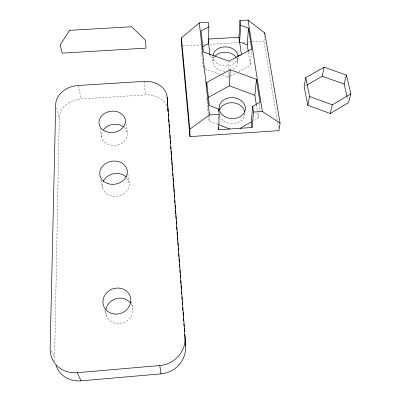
<?xml version="1.0" encoding="UTF-8"?>
<svg xmlns="http://www.w3.org/2000/svg" width="401" height="401" viewBox="0 0 401 401"><rect width="100%" height="100%" fill="white"/><g stroke="black" fill="none" stroke-linecap="round" stroke-linejoin="round"><path stroke-width="0.3" stroke-dasharray="2 1.5" d="M203.327 65.819L203.317 68.245L201.056 47.529M218.069 124.516L209.086 121.077L209.157 116.089M54.882 361.261A27.143 24.687 -34.8 0 1 54.626 357.221L59.288 117.593L56.686 107.964M212.911 61.213L213.006 56.356M218.264 118.305L218.365 115.197M222.465 75.283L228.269 77.418L228.535 71.799M228.65 69.303L229.031 61.188M237.708 62.14L237.983 57.769M244.876 114.541L244.971 113.398M238.505 71.824L250.354 65.348L251.728 48.972M277.191 120.135L263.938 41.118L264.475 35.905M253.758 120.45L258.319 117.824L259.998 102.205M305.201 85.989L306.264 85.378M228.269 77.418L229.883 76.536M230.425 76.24L236.349 73.002M59.288 117.593A21.99 17.378 -10.1 0 1 81.203 98.952L145.458 94.872A21.669 17.343 -4.7 0 1 166.811 105.849M182.936 45.94L201.006 44.862M203.497 44.717L204.746 44.641M209.728 44.346L239.016 42.601M243.377 42.341L247.738 42.08M248.359 42.045L249.607 41.97M252.099 41.819L263.938 41.118M213.056 57.127L210.239 57.298L209.959 54.912M205.061 68.887L219.568 74.215M51.263 350.659L54.626 357.221M104.846 310.184L106.335 315.321M347.216 97.253L347.913 100.255M78.225 85.483L81.203 98.952M100.922 179.914L102.636 187.823M131.363 301.547L132.556 307.356M99.934 128.054L101.789 137.468M277.602 122.601L278.535 128.16M127.844 174.255L129.192 182.821M248.329 52.03L250.354 65.348M256.374 105.022L257.206 110.506M257.577 112.947L258.319 117.824M125.914 123.618L127.267 132.901M206.605 98.365L208.415 114.942M208.48 115.553L209.086 121.077M144.079 81.378L145.458 94.872M236.841 58.436A12.406 9.544 2.2 0 1 233.136 69.283M224.956 71.293A12.406 9.544 2.2 0 1 214.405 57.032M244.946 113.568A12.982 10.451 3.1 0 1 234.886 123.418A12.982 10.451 3.1 0 1 220.385 117.668M237.963 57.694A12.521 9.584 2.2 0 1 224.786 66.015A12.521 9.584 2.2 0 1 213.006 56.165M131.358 304.324A13.719 12.576 -22.2 0 1 122.034 323.171A13.719 12.576 -22.2 0 1 105.784 310.705M126.866 177.788A13.519 11.393 -10.2 0 1 118.145 196.059A13.519 11.393 -10.2 0 1 102.841 182.575M124.235 127.453A12.957 10.491 -8.1 0 1 124.089 141.332A12.957 10.491 -8.1 0 1 107.207 143.864A12.957 10.491 -8.1 0 1 102.897 130.651"/><path stroke-width="0.6" d="M206.715 86.105L206.751 82.426L230.164 69.714L256.44 79.303L259.998 102.205L252.7 106.355L251.226 121.909L252.039 127.513L218.68 129.749L218.41 127.423M241.482 54.792L238.936 37.248L239.958 20.516L248.054 20.05L264.775 33.007L280.073 123.147L278.951 130.631L189.984 136.616L181.693 46.015L181.422 37.915L199.327 22.862L208.294 22.341L208.831 26.887L208.64 43.559L202.68 46.676M218.5 110.851L218.56 108.987L209.307 105.488L206.751 82.426M218.68 129.749L219.187 114.3L218.56 108.987M208.229 97.468L229.367 85.824L230.164 69.714M239.958 20.516L240.685 25.393L239.633 42.065L247.227 44.767L248.239 51.428M247.227 44.767L248.49 28.13L240.685 25.393M256.284 104.41L254.896 95.268L256.44 79.303M252.039 127.513L253.547 112.049L252.7 106.355M264.655 34.165L264.775 33.007M305.783 77.654L304.138 86.601L307.813 105.308L330.229 113.538L348.469 102.656L350.855 93.849L346.424 75.097L324.138 67.198L305.783 77.654L309.547 96.516L307.813 105.308M306.795 85.077L322.224 76.225L324.138 67.198M330.229 113.538L332.339 104.821L350.855 93.849M347.076 96.651L344.148 84.055L346.424 75.097M189.984 136.616L189.813 129.167L209.462 114.942L219.187 114.3M240.119 128.315L251.226 121.909M208.831 26.887L201.041 30.897L203.367 51.884L229.031 61.188L251.728 48.972L248.49 28.13M77.293 372.684L159.773 365.542A27.012 25.639 -20.9 0 0 185.067 337.086L167.157 97.242A22.21 17.574 -4.5 0 0 144.079 81.378L78.225 85.483A22.546 17.609 -9.8 0 0 55.709 104.355L50.145 348.474A27.945 25.298 -33.3 0 0 77.293 372.684L81.027 380.845L161.027 373.857A26.235 25.032 -23.3 0 0 185.553 346.068L185.067 337.086M253.547 112.049L262.324 111.473L280.073 123.147M237.963 55.619L240.369 55.473M208.114 39.067L238.936 37.248M322.224 76.225L344.148 84.055M309.547 96.516L332.339 104.821M229.367 85.824L254.896 95.268M218.625 124.731L229.788 129.002M248.054 20.05L262.324 111.473M159.773 365.542L161.027 373.857M208.309 40.752L209.959 54.912M199.327 22.862L209.462 114.942M181.422 37.915L189.813 129.167M167.803 107.508L168.084 111.779M168.225 113.653L168.46 116.776M168.6 118.651L168.876 122.4M169.016 124.275L169.297 128.024M169.438 129.894L169.668 133.022M169.808 134.896L170.089 138.646M170.23 140.515L170.46 143.643M170.646 146.139L170.881 149.262M171.021 151.137L171.302 154.886M171.438 156.761L171.718 160.51M171.813 161.758L172.089 165.508M172.23 167.382L172.465 170.505M172.651 173.006L172.881 176.129M173.021 178.004L173.302 181.753M173.443 183.628L173.723 187.377M173.813 188.625L174.094 192.375M174.234 194.249L174.465 197.372M174.656 199.873L174.886 202.996M175.026 204.871L175.307 208.62M175.443 210.495L175.678 213.618M175.818 215.492L176.099 219.242M176.234 221.111L176.47 224.239M176.656 226.735L176.891 229.858M177.026 231.733L177.307 235.482M177.448 237.357L177.678 240.48M177.818 242.354L178.099 246.104M178.239 247.978L178.47 251.101M178.661 253.602L178.891 256.725M179.031 258.6L179.312 262.349M179.453 264.224L179.683 267.347M179.869 269.848L180.104 272.971M180.244 274.845L180.475 277.968M180.661 280.469L180.896 283.592M181.031 285.467L181.312 289.216M181.452 291.091L181.688 294.214M181.874 296.71L182.104 299.838M182.244 301.707L182.48 304.835M182.666 307.331L182.896 310.454M183.036 312.329L183.317 316.078M183.457 317.953L183.688 321.076M183.874 323.577L184.109 326.7M184.249 328.574L184.48 331.697M184.666 334.198L184.901 337.321M185.041 339.196L185.553 346.068M167.157 97.242L167.728 106.3M215.036 56.245A12.406 9.544 2.2 0 1 236.314 57.538M219.593 109.804A12.982 10.451 3.1 0 1 232.786 102.756A12.982 10.451 3.1 0 1 244.74 111.548M213.036 55.604A12.521 9.584 2.2 0 1 226.019 46.887A12.521 9.584 2.2 0 1 238.034 56.767M167.788 108.987A21.669 17.343 -4.7 0 1 167.994 110.531M81.027 380.845A27.143 24.687 -34.8 0 1 55.884 365.361M105.934 309.522A13.719 12.576 -22.2 0 1 116.315 298.63A13.719 12.576 -22.2 0 1 130.41 302.92M103.247 181.488A13.519 11.393 -10.2 0 1 126.024 176.906M103.543 129.688A12.957 10.491 -8.1 0 1 123.323 126.716M69.468 30.346L60.25 45.047L62.16 53.133L146.084 48.135L145.332 40.04L131.663 26.762L69.468 30.346M225.197 116.831A13.108 10.501 3 0 0 245.347 108.841A13.108 10.501 3 0 0 226.234 98.671A13.108 10.501 3 0 0 225.197 116.831M113.954 313.953A14.12 12.857 -21 0 0 130.18 296.309A14.12 12.857 -21 0 0 106.536 292.956A14.12 12.857 -21 0 0 113.954 313.953M108.14 183.678A13.88 11.579 -9.8 0 0 127.267 170.58A13.88 11.579 -9.8 0 0 105.242 163.829A13.88 11.579 -9.8 0 0 108.14 183.678M105.954 131.528A13.288 10.642 -7.8 0 0 125.463 120.856A13.288 10.642 -7.8 0 0 105.262 113.077A13.288 10.642 -7.8 0 0 105.954 131.528"/></g></svg>
